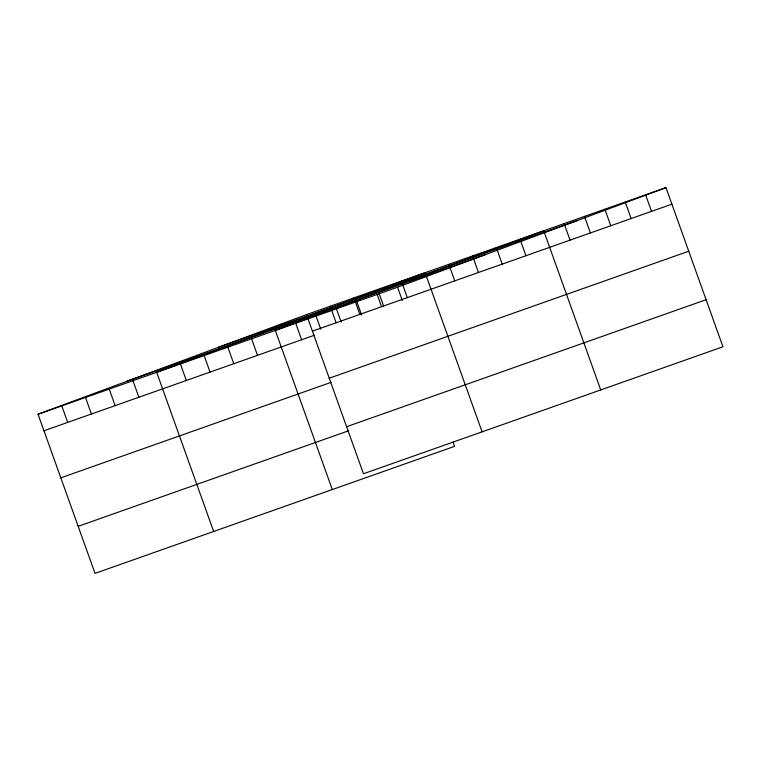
<?xml version="1.0" encoding="UTF-8"?>
<svg xmlns="http://www.w3.org/2000/svg" width="761" height="761" viewBox="0 0 761 761"><rect width="100%" height="100%" fill="white"/><g stroke="black" fill="none" stroke-linecap="round" stroke-linejoin="round"><path stroke-width="1.14" d="M452.985 442.093L454.517 446.374L95.03 573.375L38.05 414.241L306.483 314.626L665.97 187.625L722.95 346.759L363.463 473.761L306.483 314.626M38.05 414.241L397.537 287.239L665.97 187.625M217.903 347.501L577.39 220.49M126.63 381.366L486.127 254.364M312.4 331.159L671.896 204.157M43.967 430.783L314.474 335.211M329.247 378.217L688.743 251.216M60.823 477.841L331.32 382.269M346.607 426.702L706.103 299.701M78.183 526.317L348.681 430.755M645.604 194.816L651.521 211.358M625.228 202.017L631.145 218.55M604.862 209.208L610.779 225.751M584.486 216.409L590.403 232.942M564.11 223.601L570.037 240.143M600.724 389.936L543.744 230.802L275.311 330.417L332.291 489.561M520.02 239.182L525.937 255.725M496.296 247.563L502.212 264.105M472.562 255.953L478.488 272.486M448.838 264.333L454.764 280.866M482.094 431.848L425.114 272.714L156.68 372.329L213.66 531.463M401.389 281.094L407.306 297.637M397.537 287.239L402.274 300.471M377.656 289.475L383.582 306.017M377.171 294.431L381.508 306.559M356.795 301.632L361.532 314.864M353.932 297.865L359.858 314.398M336.429 308.833L341.166 322.055M330.207 306.245L336.124 322.778M316.053 316.024L320.79 329.256M295.687 323.225L301.603 339.758M251.587 338.797L257.513 355.339M227.862 347.187L233.779 363.72M204.138 355.568L210.055 372.1M180.405 363.948L186.331 380.481M132.956 380.709L138.873 397.252M109.232 389.099L115.149 405.632M85.498 397.48L91.425 414.013M61.774 405.86L67.7 422.393"/></g></svg>
